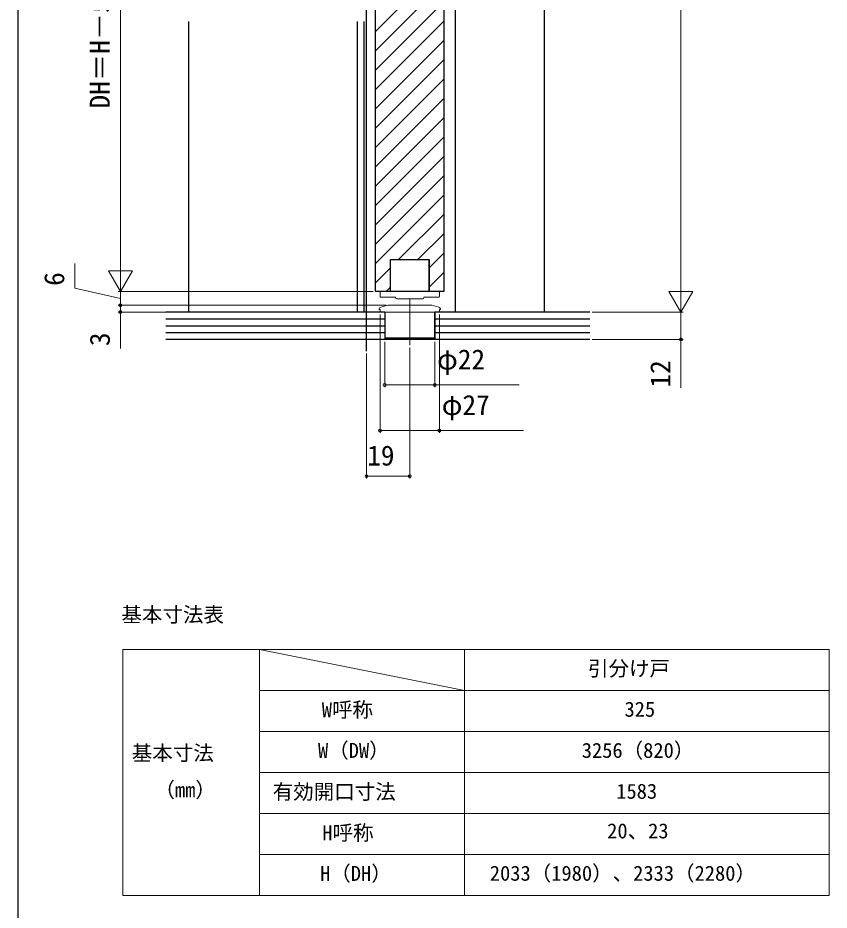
# Model space of a CAD drawing. Units: millimetres, scale not verified. Extents: x -525 to 525, y -783 to 779.
# Drawn here: x -525 to -168.9, y -40.2 to 351.4 of the extents above; entities that cross this region are included whole.
import ezdxf
from ezdxf.enums import TextEntityAlignment as Align

# ---------------------------------------------------------------- set-up
doc = ezdxf.new("R2010")
doc.units = ezdxf.units.MM
doc.header["$LTSCALE"] = 4
for name, color, linetype, lineweight in [('0-1_TABLE1', 7, 'Continuous', 18), ('0-5_YKK_13', 4, 'Continuous', 18), ('0-7_YKK_D', 6, 'Continuous', 18)]:
    doc.layers.add(name, color=color, linetype=linetype, lineweight=lineweight)
for name, color, linetype in [('0-2_USER1', 3, 'Continuous'), ('0-4_YKK_12', 2, 'Continuous'), ('0-8_YKK_ZWAK', 7, 'Continuous'), ('0-9_YSS_K', 3, 'Continuous')]:
    doc.layers.add(name, color=color, linetype=linetype)
doc.styles.add('ＭＳ ゴシック', font='')
doc.styles.get('ＭＳ ゴシック').set_extended_font_data('MS Gothic')

msp = doc.modelspace()

# ---------------------------------------------------------------- linework, layer by layer
at = {"layer": '0-1_TABLE1'}
for p, q in [((-478.925, 74.229), (-168.925, 74.229)), ((-478.925, 74.229), (-478.925, -33.771)), ((-418.925, 74.229), (-328.925, 56.229)), ((-418.925, 74.229), (-418.925, -33.771)), ((-328.925, 74.229), (-328.925, -33.771)), ((-168.925, 74.229), (-168.925, -33.771)), ((-418.925, 56.229), (-168.925, 56.229)), ((-418.925, 38.229), (-168.925, 38.229)), ((-418.925, 20.229), (-168.925, 20.229)), ((-418.925, 2.229), (-168.925, 2.229)), ((-418.925, -15.771), (-168.925, -15.771)), ((-478.925, -33.771), (-168.925, -33.771))]:
    msp.add_line(p, q, dxfattribs=at)
at = {"layer": '0-4_YKK_12'}
for p, q in [((-372, 205.07), (-372, 567.849)), ((-294, 522.3), (-294, 222.3)), ((-333, 465.304), (-333, 222.3)), ((-368, 345.478), (-338, 375.478)), ((-368, 336.993), (-338, 366.993)), ((-368, 328.507), (-338, 358.507)), ((-450, 222.3), (-450, 349.802)), ((-376, 222.3), (-376, 349.802)), ((-373, 222.3), (-373, 349.802)), ((-368, 320.022), (-338, 350.022)), ((-368, 311.537), (-338, 341.537)), ((-368, 303.052), (-338, 333.052)), ((-368, 294.566), (-338, 324.566)), ((-368, 286.081), (-338, 316.081)), ((-368, 277.596), (-338, 307.596)), ((-368, 269.11), (-338, 299.11)), ((-368, 260.625), (-338, 290.625)), ((-368, 252.14), (-338, 282.14)), ((-368, 243.655), (-338, 273.655)), ((-357.866, 245.303), (-338, 265.169)), ((-349.381, 245.303), (-338, 256.684)), ((-344.5, 241.699), (-338, 248.199)), ((-368, 235.169), (-361.5, 241.669)), ((-344.5, 233.213), (-338, 239.713)), ((-363.381, 231.303), (-361.5, 233.184))]:
    msp.add_line(p, q, dxfattribs=at)
msp.add_lwpolyline([(-368, 478.3), (-338, 478.3), (-338, 231.303), (-368, 231.303)], close=True, dxfattribs=at)
msp.add_lwpolyline([(-361.5, 231.303), (-361.5, 245.303), (-344.5, 245.303), (-344.5, 231.303)], dxfattribs=at)
at = {"layer": '0-5_YKK_13'}
for p, q in [((-344.6, 245.303), (-361.4, 245.303)), ((-361.4, 245.303), (-361.4, 231.303)), ((-344.6, 231.303), (-344.6, 245.303)), ((-365.7, 231.303), (-365, 231.303)), ((-365, 231.303), (-361.4, 231.303)), ((-366, 230.639), (-366, 231.003)), ((-366, 230.603), (-366, 230.639)), ((-366, 230.008), (-366, 230.603)), ((-366, 229.103), (-366, 230.008)), ((-364.459, 228.803), (-365.7, 228.803)), ((-359.2, 228.803), (-364.459, 228.803)), ((-359.2, 228.67), (-359.2, 228.803)), ((-358.7, 228.17), (-347.3, 228.17)), ((-353, 227.8), (-353, 207.8)), ((-341.541, 228.803), (-346.8, 228.803)), ((-340.3, 228.803), (-341.541, 228.803)), ((-340, 231.003), (-340, 230.639)), ((-340, 230.008), (-340, 229.103)), ((-366.5, 223.461), (-366.5, 223.4)), ((-366.038, 223.4), (-366.5, 223.4)), ((-362.627, 225.266), (-365.759, 224.427)), ((-362.368, 225.3), (-343.632, 225.3)), ((-340.241, 224.427), (-343.373, 225.266)), ((-339.5, 223.4), (-339.5, 223.461)), ((-341.15, 222.3), (-364.85, 222.3)), ((-363.9, 222.3), (-363.9, 211)), ((-342.1, 222.3), (-342.1, 211)), ((-363.9, 211), (-363.4, 210.5)), ((-363.9, 211), (-342.1, 211)), ((-342.6, 210.5), (-363.4, 210.5)), ((-342.6, 210.5), (-342.1, 211))]:
    msp.add_line(p, q, dxfattribs=at)
for points in [[(-344.6, 231.303), (-341, 231.303), (-340.3, 231.303)], [(-340, 230.639), (-340, 230.603), (-340, 230.008)], [(-339.5, 223.4), (-339.962, 223.4), (-339.962, 222.3), (-366.038, 222.3), (-366.038, 223.4)]]:
    msp.add_lwpolyline(points, dxfattribs=at)
for centre, radius, start, end in [((-365.7, 231.003), 0.3, 90, 180), ((-340.3, 231.003), 0.3, 0, 90), ((-365.7, 229.103), 0.3, 180, 270), ((-358.7, 228.67), 0.5, 180, 270), ((-347.3, 228.67), 0.5, 270, 0), ((-340.3, 229.103), 0.3, 270, 0), ((-365.5, 223.461), 1, 105, 180), ((-362.368, 224.3), 1, 90, 105), ((-343.632, 224.3), 1, 75, 90), ((-340.5, 223.461), 1, 0, 75)]:
    msp.add_arc(centre, radius, start, end, dxfattribs=at)
at = {"layer": '0-7_YKK_D'}
for p, q in [((-234, 511.8), (-234, 232.8)), ((-480, 467.8), (-480, 241.803)), ((-480, 231.303), (-480, 249.49)), ((-480, 231.303), (-485.25, 240.396)), ((-474.75, 240.396), (-485.25, 240.396)), ((-480, 231.303), (-474.75, 240.396)), ((-234, 222.3), (-234, 240.487)), ((-370, 231.303), (-481, 231.303)), ((-369, 231.303), (-481, 231.303)), ((-480, 225.3), (-480, 231.303)), ((-234, 222.3), (-239.25, 231.393)), ((-228.75, 231.393), (-239.25, 231.393)), ((-234, 222.3), (-228.75, 231.393)), ((-480, 225.3), (-480, 227.85)), ((-363.368, 225.3), (-481, 225.3)), ((-363.368, 225.3), (-481, 225.3)), ((-480, 225.3), (-480, 222.3)), ((-377, 222.3), (-481, 222.3)), ((-480, 222.3), (-480, 206.245)), ((-366.038, 221.3), (-366.038, 169.3)), ((-339.962, 221.3), (-339.962, 169.3)), ((-273, 222.3), (-233, 222.3)), ((-273, 222.3), (-233, 222.3)), ((-364, 209.3), (-364, 189.3)), ((-342, 209.3), (-342, 189.3)), ((-273, 210.3), (-233, 210.3)), ((-372, 204.07), (-372, 149.3)), ((-353, 206.8), (-353, 149.3)), ((-353, 150.3), (-372, 150.3))]:
    msp.add_line(p, q, dxfattribs=at)
for points in [[(-480, 228.302), (-500, 232.756), (-500, 243.574)], [(-234, 222.3), (-234, 210.3), (-234, 189.023)], [(-364, 190.3), (-342, 190.3), (-304.973, 190.3)], [(-366.038, 170.3), (-339.962, 170.3), (-303.139, 170.3)]]:
    msp.add_lwpolyline(points, dxfattribs=at)
for centre in [(-480, 225.3), (-480, 225.3), (-480, 222.3), (-234, 210.3), (-364, 190.3), (-342, 190.3), (-366.038, 170.3), (-339.962, 170.3), (-372, 150.3), (-353, 150.3)]:
    msp.add_circle(centre, 0.637, dxfattribs=at)
at = {"layer": '0-8_YKK_ZWAK'}
msp.add_line((-525, 746.7), (-525, -783.3), dxfattribs=at)
at = {"layer": '0-9_YSS_K'}
for p, q in [((-364, 222.3), (-460, 222.3)), ((-460, 219.3), (-364, 219.3)), ((-447.5, 222.3), (-459.018, 222.3)), ((-364, 222.3), (-364, 210.3)), ((-274, 222.3), (-342, 222.3)), ((-342, 222.3), (-342, 210.3)), ((-342, 219.3), (-274, 219.3)), ((-460, 216.3), (-364, 216.3)), ((-342, 216.3), (-274, 216.3)), ((-460, 213.3), (-364, 213.3)), ((-342, 213.3), (-274, 213.3)), ((-274, 210.3), (-460, 210.3))]:
    msp.add_line(p, q, dxfattribs=at)

# ---------------------------------------------------------------- texts
at = {"layer": '0-1_TABLE1', "style": 'ＭＳ ゴシック'}
for s, p in [('引分け戸', (-274.774, 60.627)), ('W呼称', (-391.618, 42.525)), ('325', (-258.743, 42.729)), ('基本寸法', (-475.004, 23.536)), ('W（DW）', (-393.28, 24.678)), ('3256（820）', (-277.51, 24.678)), ('（mm）', (-465.058, 7.36)), ('有効開口寸法', (-413.146, 6.525)), ('1583', (-262.373, 6.729)), ('H呼称', (-391.362, -11.475)), ('20、23', (-266.362, -10.657)), ('2033（1980）、2333（2280）', (-317.856, -29.245)), ('H（DH）', (-392.359, -29.322))]:
    msp.add_text(s, height=6.598, dxfattribs=at).set_placement(p, align=Align.BOTTOM_LEFT)
at = {"layer": '0-2_USER1', "style": 'ＭＳ ゴシック'}
msp.add_text('基本寸法表', height=6.598, dxfattribs=at).set_placement((-479.538, 84.271), align=Align.BOTTOM_LEFT)
at = {"layer": '0-7_YKK_D', "style": 'ＭＳ ゴシック'}
for s, p in [('DH＝H－53', (-482, 311.642)), ('6', (-502, 233.801)), ('3', (-482, 207.359)), ('12', (-236, 189.182))]:
    msp.add_text(s, height=8.798, rotation=90, dxfattribs=at).set_placement(p, align=Align.BOTTOM_LEFT)
for s, p in [('φ22', (-340.995, 194.482)), ('φ27', (-338.957, 174.482)), ('19', (-371.67, 152.3))]:
    msp.add_text(s, height=8.798, dxfattribs=at).set_placement(p, align=Align.BOTTOM_LEFT)

doc.saveas('drawing.dxf')
